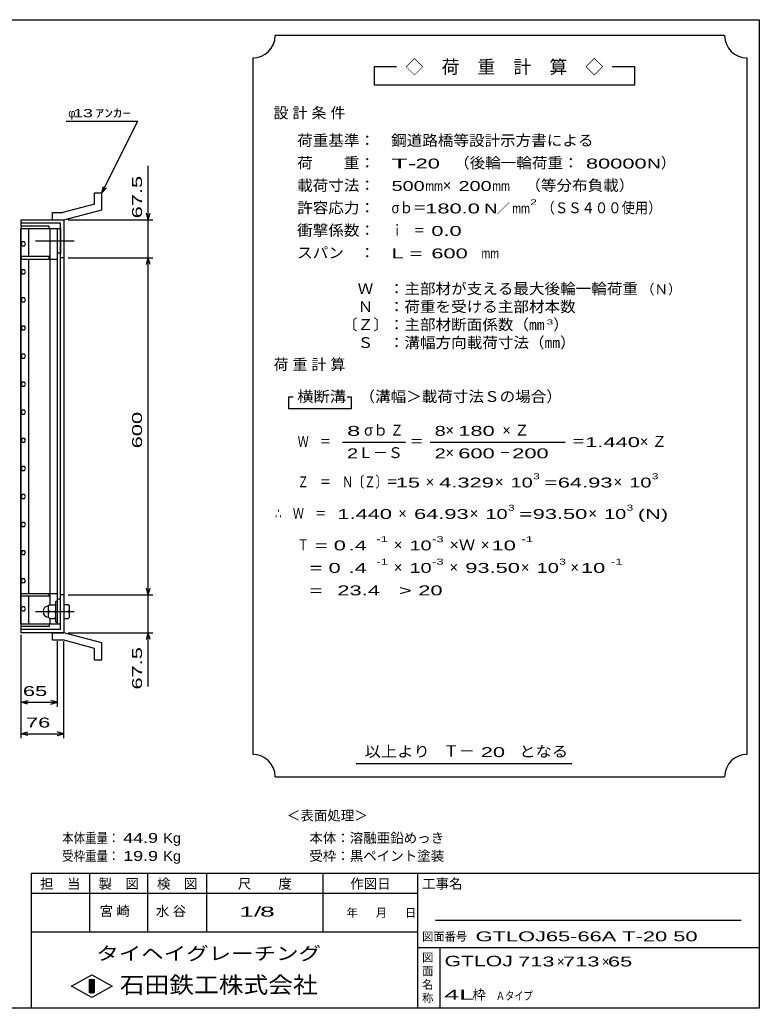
# Model space of a CAD drawing. Units: millimetres, scale not verified. Extents: x -1456 to 1385, y -1026 to 843.
# Drawn here: x 69 to 1385, y -917 to 843 of the extents above; entities that cross this region are included whole.
import ezdxf
from ezdxf.enums import TextEntityAlignment as Align

# ---------------------------------------------------------------- set-up
doc = ezdxf.new("R2010")
doc.units = ezdxf.units.MM
doc.header["$LTSCALE"] = 8
doc.linetypes.add('CHAIN', pattern=[18.5, 12, -1.5, 3.5, -1.5])
for name, color, linetype, lineweight in [('0_2', 150, 'Continuous', 25), ('16', 3, 'Continuous', 25), ('19', 6, 'Continuous', 25), ('22', 4, 'Continuous', 25), ('24', 2, 'Continuous', 25)]:
    doc.layers.add(name, color=color, linetype=linetype, lineweight=lineweight)
doc.styles.add('ベクトル', font='')
doc.styles.get('ベクトル').set_extended_font_data('ベクトル')

msp = doc.modelspace()

# ---------------------------------------------------------------- linework, layer by layer
at = {"layer": '0_2'}
for p, q in [((-1383.2, 842.8), (1384.8, 842.8)), ((1384.8, 842.8), (1384.8, -917.2)), ((1384.8, -677.2), (88.8, -677.2)), ((88.8, -677.2), (88.8, -917.2)), ((192.8, -677.2), (192.8, -781.2)), ((296.8, -781.2), (296.8, -677.2)), ((400.8, -677.2), (400.8, -781.2)), ((608.8, -781.2), (608.8, -677.2)), ((776.8, -677.2), (776.8, -917.2)), ((776.8, -713.2), (88.8, -713.2)), ((1352.8, -761.2), (808.8, -761.2)), ((88.8, -781.2), (776.8, -781.2)), ((776.8, -809.2), (1384.8, -809.2)), ((816.8, -917.2), (816.8, -809.2)), ((160.8, -878), (196.8, -858)), ((196.8, -858), (232.8, -878)), ((196.8, -898), (160.8, -878)), ((192.8, -866), (200.8, -866)), ((192.8, -890), (192.8, -866)), ((192.8, -866), (194.4, -866)), ((194.4, -866), (194.4, -890)), ((196, -890), (196, -866)), ((196, -866), (197.6, -866)), ((232.8, -878), (196.8, -898)), ((197.6, -866), (197.6, -890)), ((199.2, -890), (199.2, -866)), ((199.2, -866), (200.8, -866)), ((200.8, -866), (200.8, -890)), ((200.8, -866), (200.8, -890)), ((200.8, -890), (192.8, -890)), ((194.4, -890), (196, -890)), ((197.6, -890), (199.2, -890)), ((1384.8, -917.2), (-1383.2, -917.2))]:
    msp.add_line(p, q, dxfattribs=at)
at = {"layer": '16'}
for p, q in [((121, 475.5), (71, 475.5)), ((71, 475.5), (71, 471)), ((121, 471), (121, 475.5)), ((70.3, -233), (70.3, 471)), ((70.3, 471), (71, 471)), ((71, 471), (121, 471)), ((71, -233), (71, 471)), ((71, 471), (136, 471)), ((84.5, 421), (84.5, 471)), ((122.5, -198), (122.5, 471)), ((136, -233), (136, 471)), ((136, 471), (141, 471)), ((141, 471), (141, 427)), ((72.976, 447.45), (71, 443.972)), ((71, 443.972), (73.024, 440.522)), ((76.976, 447.478), (72.976, 447.45)), ((73.024, 440.522), (77.024, 440.55)), ((79, 444), (76.976, 447.478)), ((77.024, 440.55), (79, 444.028)), ((141, 427), (136, 427)), ((71, 421), (71, 416.5)), ((121, 421), (71, 421)), ((71, 416.5), (136, 416.5)), ((84.5, -178.5), (84.5, 416.5)), ((121, 416.5), (121, 421)), ((72.976, 397.45), (71, 393.972)), ((71, 393.972), (73.024, 390.522)), ((76.976, 397.478), (72.976, 397.45)), ((73.024, 390.522), (77.024, 390.55)), ((79, 394), (76.976, 397.478)), ((77.024, 390.55), (79, 394.028)), ((72.976, 347.45), (71, 343.972)), ((71, 343.972), (73.024, 340.522)), ((76.976, 347.478), (72.976, 347.45)), ((73.024, 340.522), (77.024, 340.55)), ((79, 344), (76.976, 347.478)), ((77.024, 340.55), (79, 344.028)), ((72.976, 297.45), (71, 293.972)), ((71, 293.972), (73.024, 290.522)), ((76.976, 297.478), (72.976, 297.45)), ((73.024, 290.522), (77.024, 290.55)), ((79, 294), (76.976, 297.478)), ((77.024, 290.55), (79, 294.028)), ((72.976, 247.45), (71, 243.972)), ((76.976, 247.478), (72.976, 247.45)), ((79, 244), (76.976, 247.478)), ((71, 243.972), (73.024, 240.522)), ((73.024, 240.522), (77.024, 240.55)), ((77.024, 240.55), (79, 244.028)), ((72.976, 197.45), (71, 193.972)), ((71, 193.972), (73.024, 190.522)), ((76.976, 197.478), (72.976, 197.45)), ((79, 194), (76.976, 197.478)), ((77.024, 190.55), (79, 194.028)), ((73.024, 190.522), (77.024, 190.55)), ((72.976, 147.45), (71, 143.972)), ((71, 143.972), (73.024, 140.522)), ((76.976, 147.478), (72.976, 147.45)), ((79, 144), (76.976, 147.478)), ((77.024, 140.55), (79, 144.028)), ((73.024, 140.522), (77.024, 140.55)), ((72.976, 97.45), (71, 93.972)), ((71, 93.972), (73.024, 90.522)), ((76.976, 97.478), (72.976, 97.45)), ((73.024, 90.522), (77.024, 90.55)), ((79, 94), (76.976, 97.478)), ((77.024, 90.55), (79, 94.028)), ((72.976, 47.45), (71, 43.972)), ((71, 43.972), (73.024, 40.522)), ((76.976, 47.478), (72.976, 47.45)), ((73.024, 40.522), (77.024, 40.55)), ((79, 44), (76.976, 47.478)), ((77.024, 40.55), (79, 44.028)), ((72.976, -2.55), (71, -6.028)), ((71, -6.028), (73.024, -9.478)), ((76.976, -2.522), (72.976, -2.55)), ((73.024, -9.478), (77.024, -9.45)), ((79, -6), (76.976, -2.522)), ((77.024, -9.45), (79, -5.972)), ((72.976, -52.55), (71, -56.028)), ((76.976, -52.522), (72.976, -52.55)), ((79, -56), (76.976, -52.522)), ((71, -56.028), (73.024, -59.478)), ((73.024, -59.478), (77.024, -59.45)), ((77.024, -59.45), (79, -55.972)), ((72.976, -102.55), (71, -106.028)), ((76.976, -102.522), (72.976, -102.55)), ((79, -106), (76.976, -102.522)), ((71, -106.028), (73.024, -109.478)), ((73.024, -109.478), (77.024, -109.45)), ((77.024, -109.45), (79, -105.972)), ((72.976, -152.55), (71, -156.028)), ((71, -156.028), (73.024, -159.478)), ((76.976, -152.522), (72.976, -152.55)), ((79, -156), (76.976, -152.522)), ((77.024, -159.45), (79, -155.972)), ((73.024, -159.478), (77.024, -159.45)), ((71, -183), (71, -178.5)), ((71, -178.5), (136, -178.5)), ((71, -183), (121, -183)), ((84.5, -233), (84.5, -183)), ((121, -183), (121, -178.5)), ((133, -229.5), (133, -192.5)), ((133, -192.5), (136, -192.5)), ((141, -189), (136, -189)), ((136, -229.5), (136, -192.5)), ((141, -233), (141, -189)), ((71, -206.028), (72.976, -202.55)), ((73.024, -209.478), (71, -206.028)), ((76.976, -202.522), (72.976, -202.55)), ((73.024, -209.478), (77.024, -209.45)), ((79, -206), (76.976, -202.522)), ((77.024, -209.45), (79, -205.972)), ((122, -199), (120, -201)), ((120, -221), (120, -201)), ((122, -211), (120, -209)), ((122, -211), (120, -213)), ((122, -199), (131, -199)), ((122, -211), (131, -211)), ((133, -201), (131, -199)), ((131, -211), (133, -209)), ((133, -213), (131, -211)), ((120, -221), (122, -223)), ((122, -223), (131, -223)), ((122.5, -233), (122.5, -224)), ((131, -223), (133, -221)), ((70.3, -233), (71, -233)), ((71, -233), (121, -233)), ((71, -237.5), (71, -233)), ((71, -233), (136, -233)), ((121, -237.5), (71, -237.5)), ((121, -233), (121, -237.5)), ((133, -229.5), (136, -229.5)), ((136, -233), (141, -233))]:
    msp.add_line(p, q, dxfattribs=at)
at = {"layer": '16', "linetype": 'CHAIN'}
for p, q in [((96.4, 449), (165.4, 449)), ((96.4, -211), (165.4, -211))]:
    msp.add_line(p, q, dxfattribs=at)
at = {"layer": '16'}
msp.add_arc((120, -211), 10, 90, 270, dxfattribs=at)
at = {"layer": '19'}
for p, q in [((201.61, 534.62), (214.61, 534.62)), ((201.61, 514.6), (201.61, 534.62)), ((214.61, 504.62), (214.61, 534.62)), ((201.61, 514.6), (145.28, 499.51)), ((126.99, 499.51), (145.28, 499.51)), ((126.99, 486.51), (126.99, 499.51)), ((147, 486.5), (214.61, 504.62)), ((71, 475.5), (71, 486.5)), ((71, 486.5), (147, 486.5)), ((141, 480.5), (71, 480.5)), ((127, 486.5), (147, 486.5)), ((141, -242.5), (141, 480.5)), ((147, 486.5), (147, -248.5)), ((147, 419), (141, 419)), ((147, -181), (141, -181)), ((155, -199), (147, -199)), ((147, -199), (147, -223)), ((147, -211), (155, -211)), ((157, -201), (155, -199)), ((157, -209), (155, -211)), ((155, -211), (157, -213)), ((157, -221), (157, -201)), ((147, -223), (155, -223)), ((155, -223), (157, -221)), ((71, -248.5), (71, -237.5)), ((71, -242.5), (141, -242.5)), ((147, -248.5), (71, -248.5)), ((126.99, -261.51), (126.99, -248.51)), ((126.99, -261.51), (145.28, -261.51)), ((127, -248.5), (147, -248.5)), ((201.61, -276.6), (145.28, -261.51)), ((214.61, -266.62), (147, -248.5)), ((201.61, -296.62), (201.61, -276.6)), ((214.61, -296.62), (214.61, -266.62)), ((201.61, -296.62), (214.61, -296.62))]:
    msp.add_line(p, q, dxfattribs=at)
at = {"layer": '22'}
for p, q in [((151, 662.5), (279, 662.5)), ((215, 534.5), (279, 662.5)), ((297.4, 486.5), (297.4, 582.5)), ((215, 534.5), (217.4, 546.18)), ((215, 534.5), (223, 543.3)), ((297.4, 486.5), (294.2, 498.5)), ((297.4, 486.5), (300.6, 498.5)), ((155, 486.5), (305.4, 486.5)), ((297.4, 419), (297.4, 486.5)), ((155, 419), (305.4, 419)), ((294.2, 407), (297.4, 419)), ((300.6, 407), (297.4, 419)), ((297.4, -181), (297.4, 419)), ((297.4, -181), (294.2, -169)), ((297.4, -181), (300.6, -169)), ((155, -181), (305.4, -181)), ((297.4, -248.5), (297.4, -181)), ((71, -380.5), (71, -252.5)), ((71, -436.5), (71, -252.5)), ((136, -380.5), (136, -263.9)), ((147, -436.5), (147, -263.9)), ((155, -248.5), (305.4, -248.5)), ((294.2, -260.5), (297.4, -248.5)), ((300.6, -260.5), (297.4, -248.5)), ((297.4, -344.5), (297.4, -248.5)), ((71, -372.5), (83, -369.3)), ((136, -372.5), (124, -369.3)), ((83, -375.7), (71, -372.5)), ((71, -372.5), (136, -372.5)), ((124, -375.7), (136, -372.5)), ((71, -428.5), (83, -425.3)), ((83, -431.7), (71, -428.5)), ((71, -428.5), (147, -428.5)), ((147, -428.5), (135, -425.3)), ((135, -431.7), (147, -428.5))]:
    msp.add_line(p, q, dxfattribs=at)
at = {"layer": '24', "color": 4}
for p, q in [((1323.2, 814.8), (523.2, 814.8)), ((483.2, 774.8), (483.2, -465.2)), ((1363.2, -465.2), (1363.2, 774.8)), ((739.2, 758.8), (699.2, 758.8)), ((699.2, 758.8), (699.2, 726.8)), ((1163.2, 758.8), (1123.2, 758.8)), ((1163.2, 726.8), (1163.2, 758.8)), ((699.2, 726.8), (1163.2, 726.8)), ((555.2, 170.8), (547.2, 170.8)), ((547.2, 170.8), (547.2, 150.8)), ((659.2, 170.8), (651.2, 170.8)), ((659.2, 150.8), (659.2, 170.8)), ((547.2, 150.8), (659.2, 150.8)), ((643.2, 90.8), (755.2, 90.8)), ((799.2, 90.8), (1039.2, 90.8)), ((667.2, -481.2), (1051.2, -481.2)), ((523.2, -505.2), (1323.2, -505.2))]:
    msp.add_line(p, q, dxfattribs=at)
for centre, start, end in [((483.2, 814.8), 270, 0), ((1363.2, 814.8), 180, 270), ((483.2, -505.2), 0, 90), ((1363.2, -505.2), 90, 180)]:
    msp.add_arc(centre, 40, start, end, dxfattribs=at)

# ---------------------------------------------------------------- texts
at = {"layer": '0_2', "style": 'ベクトル'}
for s, height, p in [('担\u3000当', 17.6, (104.8, -695.6)), ('製\u3000図', 17.6, (208.8, -695.6)), ('検\u3000図', 17.6, (312.8, -695.6)), ('尺\u3000\u3000度', 17.6, (456.8, -695.6)), ('作図日', 17.6, (656.8, -695.6)), ('工事名', 17.6, (784.8, -695.6)), ('年', 14.66, (650.4, -747.2)), ('月', 14.66, (702.4, -747.2)), ('日', 14.66, (754.4, -747.2)), ('図面番号', 14.66, (784.8, -789.6)), ('図', 14.66, (784.8, -827.2)), ('面', 14.66, (784.8, -851.2)), ('名', 14.66, (784.8, -875.2)), ('称', 14.66, (784.8, -899.2))]:
    msp.add_text(s, height=height, dxfattribs=at).set_placement(p, align=Align.MIDDLE_LEFT)
at = {"layer": '0_2', "color": 222, "style": 'ベクトル'}
for s, height, width, p in [('タイヘイグレーチング', 23.46, 1.25, (204.8, -819.6)), ('石田鉄工株式会社', 29.33, 1.1, (246.8, -875.6))]:
    msp.add_text(s, height=height, dxfattribs=dict(at, width=width)).set_placement(p, align=Align.MIDDLE_LEFT)
at = {"layer": '22', "color": 2, "style": 'ベクトル'}
for s, height, p in [('φ', 14.66, (155, 676.5)), ('＜表面処理＞', 17.6, (544, -574)), ('本体：', 17.6, (584, -614)), ('溶融亜鉛めっき', 17.6, (656, -614)), ('受枠：', 17.6, (584, -646)), ('黒ペイント塗装', 17.6, (656, -646)), ('×', 17.6, (1024.8, -834)), ('×', 17.6, (1104.8, -834)), ('枠', 17.6, (874.4, -893.2))]:
    msp.add_text(s, height=height, dxfattribs=at).set_placement(p, align=Align.MIDDLE_LEFT)
for s, height, width, p in [(' 13 ', 14.66, 1.6, (155, 676.5)), ('ｱﾝｶｰ', 14.66, 1.6, (203, 676.5)), (' 65 ', 17.6, 1.65, (63.5, -352.5)), (' 76 ', 17.6, 1.65, (69, -408.5)), ('本体重量：', 17.6, 0.85, (144, -614)), (' 44.9', 17.6, 1.35, (244, -614)), ('Kg', 17.6, 1.1, (324, -614)), ('受枠重量：', 17.6, 0.85, (144, -646)), (' 19.9', 17.6, 1.35, (244, -646)), ('Kg', 17.6, 1.1, (324, -646)), ('1/', 17.6, 2, (459.2, -745.2)), (' 8 ', 17.6, 2, (483.2, -745.2)), ('GTLOJ65-66A T-20 50                ', 17.6, 1.65, (880, -789.2)), ('GTLOJ', 18.77, 1.5, (824.8, -833.2)), (' 713 ', 17.6, 1.65, (944.8, -834)), (' 713 ', 17.6, 1.65, (1024.8, -834)), (' 65 ', 17.6, 1.65, (1104.8, -834)), ('4L', 17.6, 2.05, (824, -893.2)), ('Ａタイプ', 14.66, 0.8, (916, -895.2))]:
    msp.add_text(s, height=height, dxfattribs=dict(at, width=width)).set_placement(p, align=Align.MIDDLE_LEFT)
at = {"layer": '22', "color": 2, "style": 'ベクトル', "width": 1.65}
for s, p in [(' 67.5 ', (277.4, 478.5)), (' 600 ', (277.4, 69)), (' 67.5 ', (277.4, -360.5))]:
    msp.add_text(s, height=17.6, rotation=90, dxfattribs=at).set_placement(p, align=Align.MIDDLE_LEFT)
at = {"layer": '22', "color": 2, "char_height": 17.6, "attachment_point": 4, "style": 'ベクトル'}
for s, insert in [('\\T1.25;宮崎\u3000', (210.8, -745.2)), ('\\T1.25;水谷\u3000', (310.8, -745.2))]:
    msp.add_mtext(s, dxfattribs=dict(at, insert=insert))
at = {"layer": '24', "style": 'ベクトル'}
for s, height, p in [('◇\u3000荷\u3000重\u3000計\u3000算\u3000◇', 23.46, (755.2, 758.8)), ('）', 19.35, (1209.6, 588)), ('×', 19.35, (821.6, 548)), ('／', 17.6, (917.2, 506.8)), ('（Ｎ）', 17.6, (1174.4, 362.8)), ('）', 19.35, (1018.4, 300)), ('σｂ', 19.35, (681.6, 112)), ('×', 19.35, (826.4, 112)), ('Ｌ－Ｓ', 19.35, (671.2, 72)), ('×', 19.35, (826.4, 72)), ('×', 19.35, (791.2, 20)), ('×', 19.35, (914.4, 20)), ('×', 19.35, (1125.6, 20)), ('×', 19.35, (742.4, -36)), ('×', 19.35, (869.6, -36)), ('×', 19.35, (1080.8, -36)), ('×', 19.35, (734.4, -92)), ('×', 19.35, (889.6, -92)), ('×', 19.35, (734.4, -132)), ('×', 19.35, (833.6, -132)), ('×', 19.35, (960.8, -132)), ('×', 19.35, (1048.8, -132)), ('Ｔ－', 20.53, (822.4, -459.2))]:
    msp.add_text(s, height=height, dxfattribs=at).set_placement(p, align=Align.MIDDLE_LEFT)
for s, height, width, p in [('荷重基準：\u3000', 19.35, 1.05, (562.4, 628)), ('鋼道路橋等設計示方書による', 19.35, 1.05, (729.6, 628)), ('荷\u3000\u3000重：\u3000', 19.35, 1.05, (562.4, 588)), ('（後輪一輪荷重：', 19.35, 1.05, (841.6, 588)), ('T-', 17.6, 2, (730.4, 586.8)), (' 20 ', 17.6, 1.65, (762.4, 586.8)), (' 80000', 17.6, 1.65, (1065.6, 586.8)), ('N', 17.6, 1.4, (1185.6, 586.8)), ('載荷寸法：\u3000', 19.35, 1.05, (562.4, 548)), ('500', 17.6, 1.5, (730.4, 546.8)), ('mm', 17.6, 0.8, (790.4, 546.8)), ('200', 17.6, 1.5, (849.6, 546.8)), ('mm', 17.6, 0.8, (909.6, 546.8)), ('\u3000（等分布負載）', 19.35, 1.05, (940.8, 548)), ('許容応力：\u3000', 19.35, 1.05, (562.4, 508)), ('σｂ＝', 19.35, 0.9, (730.4, 508)), ('180.0', 17.6, 1.65, (790.4, 506.8)), ('N', 17.6, 1.4, (895.2, 506.8)), ('mm', 17.6, 0.8, (945.2, 506.8)), ('2', 10.56, 1.5, (977.2, 518)), ('（ＳＳ４００使用）', 19.35, 0.9, (997.2, 508)), ('衝撃係数：\u3000', 19.35, 1.05, (562.4, 468)), ('ｉ\u3000＝', 19.35, 0.75, (730.4, 468)), (' 0.0', 17.6, 1.65, (790.4, 466.8)), ('スパン\u3000：\u3000', 19.35, 1.05, (562.4, 428)), ('L =', 17.6, 1.65, (730.4, 426.8)), (' 600 ', 17.6, 1.65, (790.4, 426.8)), ('mm', 17.6, 0.8, (890.4, 426.8)), ('\u3000Ｗ\u3000：主部材が支える最大後輪一輪荷重', 19.35, 1.05, (642.4, 364)), ('\u3000Ｎ\u3000：荷重を受ける主部材本数', 19.35, 1.05, (642.4, 332)), ('〔Ｚ〕：主部材断面係数（㎜', 19.35, 1.05, (642.4, 300)), ('3', 8.798, 1.8, (1006.4, 304.8)), ('\u3000Ｓ\u3000：溝幅方向載荷寸法（㎜）', 19.35, 1.05, (642.4, 268)), ('横断溝', 19.35, 1.1, (562.4, 172)), ('\u3000（溝幅＞載荷寸法Ｓの場合）', 19.35, 1.05, (645.6, 172)), ('8', 17.6, 1.8, (651.2, 110.8)), ('Ｚ', 19.35, 0.9, (728, 112)), ('8', 17.6, 1.5, (807.2, 110.8)), (' 180 ', 17.6, 1.65, (838.4, 110.8)), ('Ｗ\u3000＝', 19.35, 0.75, (563.2, 92)), ('＝', 19.35, 0.9, (763.2, 92)), ('＝', 19.35, 0.9, (1051.2, 92)), ('1.440', 17.6, 1.65, (1075.2, 90.8)), ('2', 17.6, 1.5, (651.2, 70.8)), ('2', 17.6, 1.5, (807.2, 70.8)), (' 600 ', 17.6, 1.65, (838.4, 70.8)), ('－', 19.35, 0.75, (922.4, 72)), (' 200 ', 17.6, 1.65, (934.4, 70.8)), ('3', 10.56, 1.5, (982.4, 30)), ('3', 10.56, 1.5, (1193.6, 30)), ('Ｚ\u3000＝\u3000Ｎ〔Ｚ〕＝', 19.35, 0.75, (563.2, 20)), (' 15 ', 17.6, 1.65, (727.2, 18.8)), ('4.329', 17.6, 1.65, (815.2, 18.8)), ('10', 17.6, 1.5, (942.4, 18.8)), ('=', 17.6, 1.7, (1002.4, 18.8)), ('64.93', 17.6, 1.65, (1026.4, 18.8)), ('10', 17.6, 1.5, (1153.6, 18.8)), ('∴\u3000Ｗ\u3000＝', 19.35, 0.75, (523.2, -36)), (' 1.440', 17.6, 1.65, (623.2, -37.2)), ('64.93', 17.6, 1.65, (770.4, -37.2)), ('10', 17.6, 1.5, (897.6, -37.2)), ('3', 10.56, 1.5, (937.6, -26)), ('=', 17.6, 1.7, (957.6, -37.2)), ('93.50', 17.6, 1.65, (981.6, -37.2)), ('10', 17.6, 1.5, (1108.8, -37.2)), ('3', 10.56, 1.5, (1148.8, -26)), ('(N)', 17.6, 1.65, (1168.8, -37.2)), ('Ｔ', 19.35, 0.75, (563.2, -92)), (' = 0', 17.6, 1.65, (583.2, -93.2)), (' .4 ', 17.6, 1.65, (643.2, -93.2)), ('-1', 10.56, 1.65, (703.2, -82)), ('10', 17.6, 1.5, (762.4, -93.2)), ('-3', 10.56, 1.65, (802.4, -82)), ('×Ｗ', 19.35, 1.1, (833.6, -92)), (' 10 ', 17.6, 1.65, (897.6, -93.2)), ('-1', 10.56, 1.65, (961.6, -82)), ('-1', 10.56, 1.65, (703.2, -122)), ('-3', 10.56, 1.65, (802.4, -122)), ('3', 10.56, 1.5, (1028.8, -122)), ('-1', 10.56, 1.65, (1120.8, -122)), ('  = 0', 17.6, 1.65, (563.2, -133.2)), (' .4 ', 17.6, 1.65, (643.2, -133.2)), ('10', 17.6, 1.5, (762.4, -133.2)), ('93.50', 17.6, 1.65, (861.6, -133.2)), ('10', 17.6, 1.5, (988.8, -133.2)), (' 10 ', 17.6, 1.65, (1056.8, -133.2)), ('  =', 17.6, 1.65, (563.2, -173.2)), (' 23.4', 17.6, 1.65, (623.2, -173.2)), ('>', 17.6, 1.7, (743.2, -173.2)), (' 20 ', 17.6, 1.65, (767.2, -173.2)), ('以上より\u3000', 19.35, 1.1, (682.4, -460)), (' 20 ', 17.6, 1.65, (878.4, -461.2)), ('となる', 19.35, 1.1, (957.6, -460))]:
    msp.add_text(s, height=height, dxfattribs=dict(at, width=width)).set_placement(p, align=Align.MIDDLE_LEFT)
at = {"layer": '24', "char_height": 19.35, "attachment_point": 4, "style": 'ベクトル'}
for s, insert in [('\\T1.28;設計条件', (520.4, 676)), ('\\T1.28;荷重計算', (520.4, 228)), ('\\T1.42;×Ｚ', (927.6, 112)), ('\\T1.42;×Ｚ', (1172.4, 92))]:
    msp.add_mtext(s, dxfattribs=dict(at, insert=insert))

doc.saveas('drawing.dxf')
